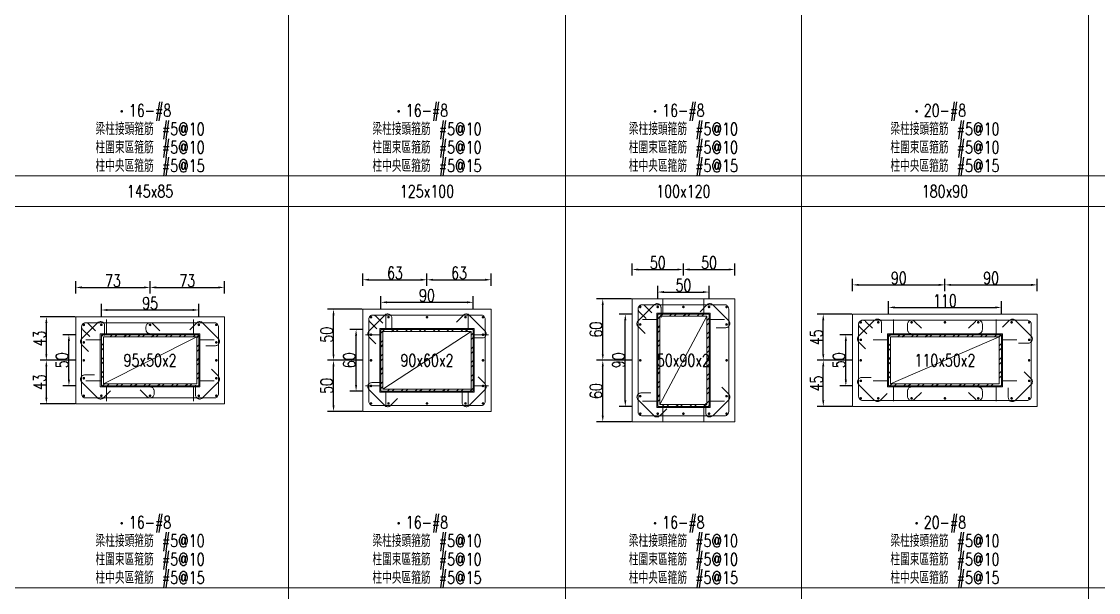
# Model space of a CAD drawing. Header units: millimetres. Extents: x 0 to 3905, y 0 to 8880.
# Drawn here: x 920 to 1970, y 4447 to 5005 of the extents above; entities that cross this region are included whole.
import ezdxf
from ezdxf.enums import TextEntityAlignment as Align

# ---------------------------------------------------------------- set-up
doc = ezdxf.new("R2010")
doc.units = ezdxf.units.MM
doc.layers.get('DEFPOINTS').update_dxf_attribs({"color": 3})
for name, color, linetype in [('Hatch線', 6, 'Continuous'), ('主筋斷面', 2, 'Continuous'), ('文字-主筋根數', 7, 'Continuous'), ('文字-剪力筋 中央區', 7, 'Continuous'), ('文字-剪力筋-BC', 7, 'Continuous'), ('文字-剪力筋-圍束區', 7, 'Continuous'), ('文字-斷面尺寸', 7, 'Continuous'), ('文字-輔助字', 7, 'Continuous'), ('柱斷面線', 4, 'Continuous'), ('標註字', 4, 'Continuous'), ('箍筋線', 1, 'Continuous'), ('網格線', 7, 'Continuous'), ('鋼柱', 11, 'Continuous')]:
    doc.layers.add(name, color=color, linetype=linetype)
doc.styles.add('note', font='txt.shx', dxfattribs={"width": 0.75, "height": 12})
doc.styles.add('txt', font='txt.shx', dxfattribs={"height": 0.2, "bigfont": 'chineset.shx'})
doc.dimstyles.new('RCAD_DIM', dxfattribs={"dimtxt": 12, "dimasz": 6, "dimexe": 6, "dimexo": 0.625, "dimtad": 1, "dimdec": 0, "dimdsep": 46, "dimtxsty": 'note', "dimcen": 2.5, "dimclrd": 256, "dimclre": 256, "dimclrt": 256, "dimadec": 0, "dimazin": 0, "dimtfac": 1, "dimtmove": 0, "dimatfit": 3, "dimfxl": 0, "dimtolj": 1, "dimarcsym": 0})

# ---------------------------------------------------------------- blocks, each defined once
blk = doc.blocks.new('*D612')
at = {"layer": 'DEFPOINTS', "color": 0}
for p in [(997.5, 4716.5), (1092.5, 4723.125), (1092.5, 4716.5)]:
    blk.add_point(p, dxfattribs=at)
at = {"layer": '標註字', "lineweight": -2}
for p, q in [((997.5, 4717.125), (997.5, 4729.125)), ((1092.5, 4717.125), (1092.5, 4729.125)), ((1003.5, 4723.125), (1086.5, 4723.125))]:
    blk.add_line(p, q, dxfattribs=at)
at = {"layer": '標註字'}
for points in [[(1003.5, 4724.125), (1003.5, 4722.125), (997.5, 4723.125)], [(1086.5, 4722.125), (1086.5, 4724.125), (1092.5, 4723.125)]]:
    blk.add_solid(points, dxfattribs=at)
at = {"layer": '標註字', "insert": (1045, 4729.75), "char_height": 12, "attachment_point": 5, "style": 'note'}
blk.add_mtext('\\A1;95', dxfattribs=at)
blk = doc.blocks.new('*D613')
at = {"layer": 'DEFPOINTS', "color": 0}
for p in [(965.875, 4699), (972.5, 4699), (972.5, 4649)]:
    blk.add_point(p, dxfattribs=at)
at = {"layer": '標註字', "lineweight": -2}
for p, q in [((971.875, 4699), (959.875, 4699)), ((965.875, 4655), (965.875, 4693)), ((971.875, 4649), (959.875, 4649))]:
    blk.add_line(p, q, dxfattribs=at)
at = {"layer": '標註字'}
for points in [[(966.875, 4693), (964.875, 4693), (965.875, 4699)], [(964.875, 4655), (966.875, 4655), (965.875, 4649)]]:
    blk.add_solid(points, dxfattribs=at)
at = {"layer": '標註字', "insert": (959.25, 4674), "char_height": 12, "attachment_point": 5, "rotation": 90, "style": 'note'}
blk.add_mtext('\\A1;50', dxfattribs=at)
blk = doc.blocks.new('*D614')
at = {"layer": 'DEFPOINTS', "color": 0}
for p in [(972.5, 4738.5), (1045, 4745.125), (1045, 4738.5)]:
    blk.add_point(p, dxfattribs=at)
at = {"layer": '標註字', "lineweight": -2}
for p, q in [((972.5, 4739.125), (972.5, 4751.125)), ((1045, 4739.125), (1045, 4751.125)), ((978.5, 4745.125), (1039, 4745.125))]:
    blk.add_line(p, q, dxfattribs=at)
at = {"layer": '標註字'}
for points in [[(978.5, 4746.125), (978.5, 4744.125), (972.5, 4745.125)], [(1039, 4744.125), (1039, 4746.125), (1045, 4745.125)]]:
    blk.add_solid(points, dxfattribs=at)
at = {"layer": '標註字', "insert": (1008.75, 4751.75), "char_height": 12, "attachment_point": 5, "style": 'note'}
blk.add_mtext('\\A1;73', dxfattribs=at)
blk = doc.blocks.new('*D615')
at = {"layer": 'DEFPOINTS', "color": 0}
for p in [(1045, 4738.5), (1117.5, 4745.125), (1117.5, 4738.5)]:
    blk.add_point(p, dxfattribs=at)
at = {"layer": '標註字', "lineweight": -2}
for p, q in [((1045, 4739.125), (1045, 4751.125)), ((1117.5, 4739.125), (1117.5, 4751.125)), ((1051, 4745.125), (1111.5, 4745.125))]:
    blk.add_line(p, q, dxfattribs=at)
at = {"layer": '標註字'}
for points in [[(1051, 4746.125), (1051, 4744.125), (1045, 4745.125)], [(1111.5, 4744.125), (1111.5, 4746.125), (1117.5, 4745.125)]]:
    blk.add_solid(points, dxfattribs=at)
at = {"layer": '標註字', "insert": (1081.25, 4751.75), "char_height": 12, "attachment_point": 5, "style": 'note'}
blk.add_mtext('\\A1;73', dxfattribs=at)
blk = doc.blocks.new('*D616')
at = {"layer": 'DEFPOINTS', "color": 0}
for p in [(943.875, 4674), (972.5, 4674), (972.5, 4631.5)]:
    blk.add_point(p, dxfattribs=at)
at = {"layer": '標註字', "lineweight": -2}
for p, q in [((971.875, 4674), (937.875, 4674)), ((943.875, 4637.5), (943.875, 4668)), ((971.875, 4631.5), (937.875, 4631.5))]:
    blk.add_line(p, q, dxfattribs=at)
at = {"layer": '標註字'}
for points in [[(944.875, 4668), (942.875, 4668), (943.875, 4674)], [(942.875, 4637.5), (944.875, 4637.5), (943.875, 4631.5)]]:
    blk.add_solid(points, dxfattribs=at)
at = {"layer": '標註字', "insert": (937.25, 4652.75), "char_height": 12, "attachment_point": 5, "rotation": 90, "style": 'note'}
blk.add_mtext('\\A1;43', dxfattribs=at)
blk = doc.blocks.new('*D617')
at = {"layer": 'DEFPOINTS', "color": 0}
for p in [(943.875, 4716.5), (972.5, 4716.5), (972.5, 4674)]:
    blk.add_point(p, dxfattribs=at)
at = {"layer": '標註字', "lineweight": -2}
for p, q in [((971.875, 4716.5), (937.875, 4716.5)), ((943.875, 4680), (943.875, 4710.5)), ((971.875, 4674), (937.875, 4674))]:
    blk.add_line(p, q, dxfattribs=at)
at = {"layer": '標註字'}
for points in [[(944.875, 4710.5), (942.875, 4710.5), (943.875, 4716.5)], [(942.875, 4680), (944.875, 4680), (943.875, 4674)]]:
    blk.add_solid(points, dxfattribs=at)
at = {"layer": '標註字', "insert": (937.25, 4695.25), "char_height": 12, "attachment_point": 5, "rotation": 90, "style": 'note'}
blk.add_mtext('\\A1;43', dxfattribs=at)
blk = doc.blocks.new('Circle_Filled')
at = {"const_width": 0.5}
blk.add_lwpolyline([(-0.25, 0, 1), (0.25, 0, 1)], format="xyb", close=True, dxfattribs=at)
blk = doc.blocks.new('*D744')
at = {"layer": 'DEFPOINTS', "color": 0}
for p in [(1360, 4730.625), (1270, 4724), (1360, 4724)]:
    blk.add_point(p, dxfattribs=at)
at = {"layer": '標註字', "lineweight": -2}
for p, q in [((1270, 4724.625), (1270, 4736.625)), ((1360, 4724.625), (1360, 4736.625)), ((1276, 4730.625), (1354, 4730.625))]:
    blk.add_line(p, q, dxfattribs=at)
at = {"layer": '標註字'}
for points in [[(1276, 4731.625), (1276, 4729.625), (1270, 4730.625)], [(1354, 4729.625), (1354, 4731.625), (1360, 4730.625)]]:
    blk.add_solid(points, dxfattribs=at)
at = {"layer": '標註字', "insert": (1315, 4737.25), "char_height": 12, "attachment_point": 5, "style": 'note'}
blk.add_mtext('\\A1;90', dxfattribs=at)
blk = doc.blocks.new('*D745')
at = {"layer": 'DEFPOINTS', "color": 0}
for p in [(1245.875, 4704), (1252.5, 4704), (1252.5, 4644)]:
    blk.add_point(p, dxfattribs=at)
at = {"layer": '標註字', "lineweight": -2}
for p, q in [((1251.875, 4704), (1239.875, 4704)), ((1245.875, 4650), (1245.875, 4698)), ((1251.875, 4644), (1239.875, 4644))]:
    blk.add_line(p, q, dxfattribs=at)
at = {"layer": '標註字'}
for points in [[(1246.875, 4698), (1244.875, 4698), (1245.875, 4704)], [(1244.875, 4650), (1246.875, 4650), (1245.875, 4644)]]:
    blk.add_solid(points, dxfattribs=at)
at = {"layer": '標註字', "insert": (1239.25, 4674), "char_height": 12, "attachment_point": 5, "rotation": 90, "style": 'note'}
blk.add_mtext('\\A1;60', dxfattribs=at)
blk = doc.blocks.new('*D746')
at = {"layer": 'DEFPOINTS', "color": 0}
for p in [(1252.5, 4746), (1315, 4752.625), (1315, 4746)]:
    blk.add_point(p, dxfattribs=at)
at = {"layer": '標註字', "lineweight": -2}
for p, q in [((1252.5, 4746.625), (1252.5, 4758.625)), ((1315, 4746.625), (1315, 4758.625)), ((1258.5, 4752.625), (1309, 4752.625))]:
    blk.add_line(p, q, dxfattribs=at)
at = {"layer": '標註字'}
for points in [[(1258.5, 4753.625), (1258.5, 4751.625), (1252.5, 4752.625)], [(1309, 4751.625), (1309, 4753.625), (1315, 4752.625)]]:
    blk.add_solid(points, dxfattribs=at)
at = {"layer": '標註字', "insert": (1283.75, 4759.25), "char_height": 12, "attachment_point": 5, "style": 'note'}
blk.add_mtext('\\A1;63', dxfattribs=at)
blk = doc.blocks.new('*D747')
at = {"layer": 'DEFPOINTS', "color": 0}
for p in [(1315, 4746), (1377.5, 4752.625), (1377.5, 4746)]:
    blk.add_point(p, dxfattribs=at)
at = {"layer": '標註字', "lineweight": -2}
for p, q in [((1315, 4746.625), (1315, 4758.625)), ((1377.5, 4746.625), (1377.5, 4758.625)), ((1321, 4752.625), (1371.5, 4752.625))]:
    blk.add_line(p, q, dxfattribs=at)
at = {"layer": '標註字'}
for points in [[(1321, 4753.625), (1321, 4751.625), (1315, 4752.625)], [(1371.5, 4751.625), (1371.5, 4753.625), (1377.5, 4752.625)]]:
    blk.add_solid(points, dxfattribs=at)
at = {"layer": '標註字', "insert": (1346.25, 4759.25), "char_height": 12, "attachment_point": 5, "style": 'note'}
blk.add_mtext('\\A1;63', dxfattribs=at)
blk = doc.blocks.new('*D748')
at = {"layer": 'DEFPOINTS', "color": 0}
for p in [(1223.875, 4674), (1252.5, 4674), (1252.5, 4624)]:
    blk.add_point(p, dxfattribs=at)
at = {"layer": '標註字', "lineweight": -2}
for p, q in [((1251.875, 4674), (1217.875, 4674)), ((1223.875, 4630), (1223.875, 4668)), ((1251.875, 4624), (1217.875, 4624))]:
    blk.add_line(p, q, dxfattribs=at)
at = {"layer": '標註字'}
for points in [[(1224.875, 4668), (1222.875, 4668), (1223.875, 4674)], [(1222.875, 4630), (1224.875, 4630), (1223.875, 4624)]]:
    blk.add_solid(points, dxfattribs=at)
at = {"layer": '標註字', "insert": (1217.25, 4649), "char_height": 12, "attachment_point": 5, "rotation": 90, "style": 'note'}
blk.add_mtext('\\A1;50', dxfattribs=at)
blk = doc.blocks.new('*D749')
at = {"layer": 'DEFPOINTS', "color": 0}
for p in [(1223.875, 4724), (1252.5, 4724), (1252.5, 4674)]:
    blk.add_point(p, dxfattribs=at)
at = {"layer": '標註字', "lineweight": -2}
for p, q in [((1251.875, 4724), (1217.875, 4724)), ((1223.875, 4680), (1223.875, 4718)), ((1251.875, 4674), (1217.875, 4674))]:
    blk.add_line(p, q, dxfattribs=at)
at = {"layer": '標註字'}
for points in [[(1224.875, 4718), (1222.875, 4718), (1223.875, 4724)], [(1222.875, 4680), (1224.875, 4680), (1223.875, 4674)]]:
    blk.add_solid(points, dxfattribs=at)
at = {"layer": '標註字', "insert": (1217.25, 4699), "char_height": 12, "attachment_point": 5, "rotation": 90, "style": 'note'}
blk.add_mtext('\\A1;50', dxfattribs=at)
blk = doc.blocks.new('*D876')
at = {"layer": 'DEFPOINTS', "color": 0}
for p in [(1590, 4740.625), (1540, 4734), (1590, 4734)]:
    blk.add_point(p, dxfattribs=at)
at = {"layer": '標註字', "lineweight": -2}
for p, q in [((1540, 4734.625), (1540, 4746.625)), ((1590, 4734.625), (1590, 4746.625)), ((1546, 4740.625), (1584, 4740.625))]:
    blk.add_line(p, q, dxfattribs=at)
at = {"layer": '標註字'}
for points in [[(1546, 4741.625), (1546, 4739.625), (1540, 4740.625)], [(1584, 4739.625), (1584, 4741.625), (1590, 4740.625)]]:
    blk.add_solid(points, dxfattribs=at)
at = {"layer": '標註字', "insert": (1565, 4747.25), "char_height": 12, "attachment_point": 5, "style": 'note'}
blk.add_mtext('\\A1;50', dxfattribs=at)
blk = doc.blocks.new('*D877')
at = {"layer": 'DEFPOINTS', "color": 0}
for p in [(1508.375, 4719), (1515, 4719), (1515, 4629)]:
    blk.add_point(p, dxfattribs=at)
at = {"layer": '標註字', "lineweight": -2}
for p, q in [((1514.375, 4719), (1502.375, 4719)), ((1508.375, 4635), (1508.375, 4713)), ((1514.375, 4629), (1502.375, 4629))]:
    blk.add_line(p, q, dxfattribs=at)
at = {"layer": '標註字'}
for points in [[(1509.375, 4713), (1507.375, 4713), (1508.375, 4719)], [(1507.375, 4635), (1509.375, 4635), (1508.375, 4629)]]:
    blk.add_solid(points, dxfattribs=at)
at = {"layer": '標註字', "insert": (1501.75, 4674), "char_height": 12, "attachment_point": 5, "rotation": 90, "style": 'note'}
blk.add_mtext('\\A1;90', dxfattribs=at)
blk = doc.blocks.new('*D878')
at = {"layer": 'DEFPOINTS', "color": 0}
for p in [(1565, 4762.625), (1515, 4756), (1565, 4756)]:
    blk.add_point(p, dxfattribs=at)
at = {"layer": '標註字', "lineweight": -2}
for p, q in [((1515, 4756.625), (1515, 4768.625)), ((1565, 4756.625), (1565, 4768.625)), ((1521, 4762.625), (1559, 4762.625))]:
    blk.add_line(p, q, dxfattribs=at)
at = {"layer": '標註字'}
for points in [[(1521, 4763.625), (1521, 4761.625), (1515, 4762.625)], [(1559, 4761.625), (1559, 4763.625), (1565, 4762.625)]]:
    blk.add_solid(points, dxfattribs=at)
at = {"layer": '標註字', "insert": (1540, 4769.25), "char_height": 12, "attachment_point": 5, "style": 'note'}
blk.add_mtext('\\A1;50', dxfattribs=at)
blk = doc.blocks.new('*D879')
at = {"layer": 'DEFPOINTS', "color": 0}
for p in [(1615, 4762.625), (1565, 4756), (1615, 4756)]:
    blk.add_point(p, dxfattribs=at)
at = {"layer": '標註字', "lineweight": -2}
for p, q in [((1565, 4756.625), (1565, 4768.625)), ((1615, 4756.625), (1615, 4768.625)), ((1571, 4762.625), (1609, 4762.625))]:
    blk.add_line(p, q, dxfattribs=at)
at = {"layer": '標註字'}
for points in [[(1571, 4763.625), (1571, 4761.625), (1565, 4762.625)], [(1609, 4761.625), (1609, 4763.625), (1615, 4762.625)]]:
    blk.add_solid(points, dxfattribs=at)
at = {"layer": '標註字', "insert": (1590, 4769.25), "char_height": 12, "attachment_point": 5, "style": 'note'}
blk.add_mtext('\\A1;50', dxfattribs=at)
blk = doc.blocks.new('*D880')
at = {"layer": 'DEFPOINTS', "color": 0}
for p in [(1486.375, 4674), (1515, 4674), (1515, 4614)]:
    blk.add_point(p, dxfattribs=at)
at = {"layer": '標註字', "lineweight": -2}
for p, q in [((1514.375, 4674), (1480.375, 4674)), ((1486.375, 4620), (1486.375, 4668)), ((1514.375, 4614), (1480.375, 4614))]:
    blk.add_line(p, q, dxfattribs=at)
at = {"layer": '標註字'}
for points in [[(1487.375, 4668), (1485.375, 4668), (1486.375, 4674)], [(1485.375, 4620), (1487.375, 4620), (1486.375, 4614)]]:
    blk.add_solid(points, dxfattribs=at)
at = {"layer": '標註字', "insert": (1479.75, 4644), "char_height": 12, "attachment_point": 5, "rotation": 90, "style": 'note'}
blk.add_mtext('\\A1;60', dxfattribs=at)
blk = doc.blocks.new('*D881')
at = {"layer": 'DEFPOINTS', "color": 0}
for p in [(1486.375, 4734), (1515, 4734), (1515, 4674)]:
    blk.add_point(p, dxfattribs=at)
at = {"layer": '標註字', "lineweight": -2}
for p, q in [((1514.375, 4734), (1480.375, 4734)), ((1486.375, 4680), (1486.375, 4728)), ((1514.375, 4674), (1480.375, 4674))]:
    blk.add_line(p, q, dxfattribs=at)
at = {"layer": '標註字'}
for points in [[(1487.375, 4728), (1485.375, 4728), (1486.375, 4734)], [(1485.375, 4680), (1487.375, 4680), (1486.375, 4674)]]:
    blk.add_solid(points, dxfattribs=at)
at = {"layer": '標註字', "insert": (1479.75, 4704), "char_height": 12, "attachment_point": 5, "rotation": 90, "style": 'note'}
blk.add_mtext('\\A1;60', dxfattribs=at)
blk = doc.blocks.new('*D1008')
at = {"layer": 'DEFPOINTS', "color": 0}
for p in [(1875, 4725.625), (1765, 4719), (1875, 4719)]:
    blk.add_point(p, dxfattribs=at)
at = {"layer": '標註字', "lineweight": -2}
for p, q in [((1765, 4719.625), (1765, 4731.625)), ((1771, 4725.625), (1869, 4725.625)), ((1875, 4719.625), (1875, 4731.625))]:
    blk.add_line(p, q, dxfattribs=at)
at = {"layer": '標註字'}
for points in [[(1771, 4726.625), (1771, 4724.625), (1765, 4725.625)], [(1869, 4724.625), (1869, 4726.625), (1875, 4725.625)]]:
    blk.add_solid(points, dxfattribs=at)
at = {"layer": '標註字', "insert": (1820, 4732.25), "char_height": 12, "attachment_point": 5, "style": 'note'}
blk.add_mtext('\\A1;110', dxfattribs=at)
blk = doc.blocks.new('*D1009')
at = {"layer": 'DEFPOINTS', "color": 0}
for p in [(1723.375, 4699), (1730, 4699), (1730, 4649)]:
    blk.add_point(p, dxfattribs=at)
at = {"layer": '標註字', "lineweight": -2}
for p, q in [((1729.375, 4699), (1717.375, 4699)), ((1723.375, 4655), (1723.375, 4693)), ((1729.375, 4649), (1717.375, 4649))]:
    blk.add_line(p, q, dxfattribs=at)
at = {"layer": '標註字'}
for points in [[(1724.375, 4693), (1722.375, 4693), (1723.375, 4699)], [(1722.375, 4655), (1724.375, 4655), (1723.375, 4649)]]:
    blk.add_solid(points, dxfattribs=at)
at = {"layer": '標註字', "insert": (1716.75, 4674), "char_height": 12, "attachment_point": 5, "rotation": 90, "style": 'note'}
blk.add_mtext('\\A1;50', dxfattribs=at)
blk = doc.blocks.new('*D1010')
at = {"layer": 'DEFPOINTS', "color": 0}
for p in [(1820, 4747.625), (1730, 4741), (1820, 4741)]:
    blk.add_point(p, dxfattribs=at)
at = {"layer": '標註字', "lineweight": -2}
for p, q in [((1730, 4741.625), (1730, 4753.625)), ((1736, 4747.625), (1814, 4747.625)), ((1820, 4741.625), (1820, 4753.625))]:
    blk.add_line(p, q, dxfattribs=at)
at = {"layer": '標註字'}
for points in [[(1736, 4748.625), (1736, 4746.625), (1730, 4747.625)], [(1814, 4746.625), (1814, 4748.625), (1820, 4747.625)]]:
    blk.add_solid(points, dxfattribs=at)
at = {"layer": '標註字', "insert": (1775, 4754.25), "char_height": 12, "attachment_point": 5, "style": 'note'}
blk.add_mtext('\\A1;90', dxfattribs=at)
blk = doc.blocks.new('*D1011')
at = {"layer": 'DEFPOINTS', "color": 0}
for p in [(1910, 4747.625), (1820, 4741), (1910, 4741)]:
    blk.add_point(p, dxfattribs=at)
at = {"layer": '標註字', "lineweight": -2}
for p, q in [((1820, 4741.625), (1820, 4753.625)), ((1826, 4747.625), (1904, 4747.625)), ((1910, 4741.625), (1910, 4753.625))]:
    blk.add_line(p, q, dxfattribs=at)
at = {"layer": '標註字'}
for points in [[(1826, 4748.625), (1826, 4746.625), (1820, 4747.625)], [(1904, 4746.625), (1904, 4748.625), (1910, 4747.625)]]:
    blk.add_solid(points, dxfattribs=at)
at = {"layer": '標註字', "insert": (1865, 4754.25), "char_height": 12, "attachment_point": 5, "style": 'note'}
blk.add_mtext('\\A1;90', dxfattribs=at)
blk = doc.blocks.new('*D1012')
at = {"layer": 'DEFPOINTS', "color": 0}
for p in [(1701.375, 4674), (1730, 4674), (1730, 4629)]:
    blk.add_point(p, dxfattribs=at)
at = {"layer": '標註字', "lineweight": -2}
for p, q in [((1729.375, 4674), (1695.375, 4674)), ((1701.375, 4635), (1701.375, 4668)), ((1729.375, 4629), (1695.375, 4629))]:
    blk.add_line(p, q, dxfattribs=at)
at = {"layer": '標註字'}
for points in [[(1702.375, 4668), (1700.375, 4668), (1701.375, 4674)], [(1700.375, 4635), (1702.375, 4635), (1701.375, 4629)]]:
    blk.add_solid(points, dxfattribs=at)
at = {"layer": '標註字', "insert": (1694.75, 4651.5), "char_height": 12, "attachment_point": 5, "rotation": 90, "style": 'note'}
blk.add_mtext('\\A1;45', dxfattribs=at)
blk = doc.blocks.new('*D1013')
at = {"layer": 'DEFPOINTS', "color": 0}
for p in [(1701.375, 4719), (1730, 4719), (1730, 4674)]:
    blk.add_point(p, dxfattribs=at)
at = {"layer": '標註字', "lineweight": -2}
for p, q in [((1729.375, 4719), (1695.375, 4719)), ((1701.375, 4680), (1701.375, 4713)), ((1729.375, 4674), (1695.375, 4674))]:
    blk.add_line(p, q, dxfattribs=at)
at = {"layer": '標註字'}
for points in [[(1702.375, 4713), (1700.375, 4713), (1701.375, 4719)], [(1700.375, 4680), (1702.375, 4680), (1701.375, 4674)]]:
    blk.add_solid(points, dxfattribs=at)
at = {"layer": '標註字', "insert": (1694.75, 4696.5), "char_height": 12, "attachment_point": 5, "rotation": 90, "style": 'note'}
blk.add_mtext('\\A1;45', dxfattribs=at)

msp = doc.modelspace()

# ---------------------------------------------------------------- hatches: boundary and pattern name
at = {"layer": 'Hatch線'}
h = msp.add_hatch(dxfattribs=at)
h.set_pattern_fill('ANSI32', color=256, style=0)
h.paths.add_polyline_path([(1540, 4629), (1590, 4629), (1590, 4719), (1540, 4719)], flags=17)
h.paths.add_polyline_path([(1542, 4631), (1542, 4717), (1588, 4717), (1588, 4631)])
h = msp.add_hatch(dxfattribs=at)
h.set_pattern_fill('ANSI32', color=256, style=0)
h.paths.add_polyline_path([(1270, 4644), (1360, 4644), (1360, 4704), (1270, 4704)], flags=17)
h.paths.add_polyline_path([(1272, 4646), (1272, 4702), (1358, 4702), (1358, 4646)])
h = msp.add_hatch(dxfattribs=at)
h.set_pattern_fill('ANSI32', color=256, style=0)
h.paths.add_polyline_path([(997.5, 4649), (1092.5, 4649), (1092.5, 4699), (997.5, 4699)], flags=17)
h.paths.add_polyline_path([(999.5, 4651), (999.5, 4697), (1090.5, 4697), (1090.5, 4651)])
h = msp.add_hatch(dxfattribs=at)
h.set_pattern_fill('ANSI32', color=256, style=0)
h.paths.add_polyline_path([(1765, 4649), (1875, 4649), (1875, 4699), (1765, 4699)], flags=17)
h.paths.add_polyline_path([(1767, 4651), (1767, 4697), (1873, 4697), (1873, 4651)])

# ---------------------------------------------------------------- linework, layer by layer
at = {"layer": 'DEFPOINTS', "lineweight": 5}
for points in [[(1545, 4719), (1545, 4734)], [(1585, 4719), (1585, 4734)], [(1275, 4704), (1275, 4719)], [(1355, 4704), (1355, 4719)], [(1540, 4628), (1591, 4628), (1591, 4720), (1539, 4720), (1539, 4628), (1540, 4628)], [(1542, 4631), (1588, 4717)], [(1002.5, 4699), (1002.5, 4714)], [(1087.5, 4699), (1087.5, 4714)], [(1270, 4643), (1361, 4643), (1361, 4705), (1269, 4705), (1269, 4643), (1270, 4643)], [(1540, 4714), (1525, 4714)], [(1590, 4714), (1605, 4714)], [(1770, 4699), (1770, 4714)], [(1870, 4699), (1870, 4714)], [(997.5, 4694), (982.5, 4694)], [(997.5, 4648), (1093.5, 4648), (1093.5, 4700), (996.5, 4700), (996.5, 4648), (997.5, 4648)], [(999.5, 4651), (1090.5, 4697)], [(1092.5, 4694), (1107.5, 4694)], [(1270, 4699), (1255, 4699)], [(1272, 4646), (1358, 4702)], [(1360, 4699), (1375, 4699)], [(1765, 4694), (1750, 4694)], [(1765, 4648), (1876, 4648), (1876, 4700), (1764, 4700), (1764, 4648), (1765, 4648)], [(1767, 4651), (1873, 4697)], [(1875, 4694), (1890, 4694)], [(997.5, 4654), (982.5, 4654)], [(1092.5, 4654), (1107.5, 4654)], [(1765, 4654), (1750, 4654)], [(1875, 4654), (1890, 4654)], [(1002.5, 4649), (1002.5, 4634)], [(1087.5, 4649), (1087.5, 4634)], [(1270, 4649), (1255, 4649)], [(1275, 4644), (1275, 4629)], [(1355, 4644), (1355, 4629)], [(1360, 4649), (1375, 4649)], [(1770, 4649), (1770, 4634)], [(1870, 4649), (1870, 4634)], [(1540, 4634), (1525, 4634)], [(1590, 4634), (1605, 4634)], [(1545, 4629), (1545, 4614)], [(1585, 4629), (1585, 4614)]]:
    msp.add_lwpolyline(points, dxfattribs=at)
at = {"layer": '柱斷面線', "lineweight": 5}
for points in [[(1515, 4614), (1615, 4614), (1615, 4734), (1515, 4734), (1515, 4614)], [(972.5, 4631.5), (1117.5, 4631.5), (1117.5, 4716.5), (972.5, 4716.5), (972.5, 4631.5)], [(1252.5, 4624), (1377.5, 4624), (1377.5, 4724), (1252.5, 4724), (1252.5, 4624)], [(1730, 4629), (1910, 4629), (1910, 4719), (1730, 4719), (1730, 4629)]]:
    msp.add_lwpolyline(points, dxfattribs=at)
at = {"layer": '箍筋線', "lineweight": 5}
for points in [[(1543.2, 4715.8), (1543.2, 4725.4), (1543.1, 4726), (1543, 4726.7), (1542.7, 4727.3), (1542.3, 4727.8), (1541.9, 4728.3), (1541.3, 4728.7), (1540.7, 4729), (1540.1, 4729.2), (1539.4, 4729.3), (1538.8, 4729.3), (1538.1, 4729.2), (1537.5, 4728.9), (1536.9, 4728.6), (1536.4, 4728.2), (1520.8, 4712.6), (1520.4, 4712.1), (1520, 4711.5), (1519.8, 4710.8), (1519.7, 4710.1), (1519.7, 4709.4), (1519.8, 4708.8), (1520, 4708.1), (1520.4, 4707.5), (1520.8, 4707), (1527.6, 4700.2)], [(1534.3, 4720.3), (1527.6, 4727), (1527.1, 4727.5), (1526.5, 4727.8), (1525.9, 4728), (1525.2, 4728.2), (1524.5, 4728.2), (1523.9, 4728.1), (1523.2, 4727.9), (1522.7, 4727.6), (1522.1, 4727.2), (1521.7, 4726.7), (1521.3, 4726.2), (1521, 4725.5), (1520.9, 4724.9), (1520.8, 4724.2), (1520.8, 4623.8), (1520.9, 4623.1), (1521, 4622.4), (1521.3, 4621.8), (1521.7, 4621.2), (1522.2, 4620.7), (1522.8, 4620.3), (1523.4, 4620), (1524.1, 4619.9), (1524.8, 4619.8), (1605.2, 4619.8), (1605.9, 4619.9), (1606.6, 4620), (1607.2, 4620.3), (1607.8, 4620.7), (1608.3, 4621.2), (1608.7, 4621.8), (1609, 4622.4), (1609.1, 4623.1), (1609.2, 4623.8), (1609.2, 4724.2), (1609.1, 4724.9), (1609, 4725.6), (1608.7, 4726.2), (1608.3, 4726.8), (1607.8, 4727.3), (1607.2, 4727.7), (1606.6, 4728), (1605.9, 4728.1), (1605.2, 4728.2), (1524.8, 4728.2), (1524.1, 4728.1), (1523.5, 4728), (1522.8, 4727.7), (1522.3, 4727.3), (1521.8, 4726.9), (1521.4, 4726.3), (1521.1, 4725.8), (1520.9, 4725.1), (1520.8, 4724.5), (1520.8, 4723.8), (1521, 4723.1), (1521.2, 4722.5), (1521.5, 4721.9), (1522, 4721.4), (1528.7, 4714.7)], [(1596.8, 4705.8), (1606.4, 4705.8), (1607, 4705.9), (1607.7, 4706), (1608.3, 4706.3), (1608.8, 4706.7), (1609.3, 4707.1), (1609.7, 4707.7), (1610, 4708.3), (1610.2, 4708.9), (1610.3, 4709.6), (1610.3, 4710.2), (1610.2, 4710.9), (1609.9, 4711.5), (1609.6, 4712.1), (1609.2, 4712.6), (1593.6, 4728.2), (1593.1, 4728.6), (1592.5, 4729), (1591.8, 4729.2), (1591.1, 4729.3), (1590.4, 4729.3), (1589.8, 4729.2), (1589.1, 4729), (1588.5, 4728.6), (1588, 4728.2), (1581.2, 4721.4)], [(1280.7, 4705.8), (1280.7, 4715.4), (1280.6, 4716), (1280.5, 4716.7), (1280.2, 4717.3), (1279.8, 4717.8), (1279.4, 4718.3), (1278.8, 4718.7), (1278.2, 4719), (1277.6, 4719.2), (1276.9, 4719.3), (1276.3, 4719.3), (1275.6, 4719.2), (1275, 4718.9), (1274.4, 4718.6), (1273.9, 4718.2), (1258.3, 4702.6), (1257.9, 4702.1), (1257.5, 4701.5), (1257.3, 4700.8), (1257.2, 4700.1), (1257.2, 4699.4), (1257.3, 4698.8), (1257.5, 4698.1), (1257.9, 4697.5), (1258.3, 4697), (1265.1, 4690.2)], [(1271.8, 4710.3), (1265.1, 4717), (1264.6, 4717.5), (1264, 4717.8), (1263.4, 4718), (1262.7, 4718.2), (1262, 4718.2), (1261.4, 4718.1), (1260.7, 4717.9), (1260.2, 4717.6), (1259.6, 4717.2), (1259.2, 4716.7), (1258.8, 4716.2), (1258.5, 4715.5), (1258.4, 4714.9), (1258.3, 4714.2), (1258.3, 4633.8), (1258.4, 4633.1), (1258.5, 4632.4), (1258.8, 4631.8), (1259.2, 4631.2), (1259.7, 4630.7), (1260.3, 4630.3), (1260.9, 4630), (1261.6, 4629.9), (1262.3, 4629.8), (1367.7, 4629.8), (1368.4, 4629.9), (1369.1, 4630), (1369.7, 4630.3), (1370.3, 4630.7), (1370.8, 4631.2), (1371.2, 4631.8), (1371.5, 4632.4), (1371.6, 4633.1), (1371.7, 4633.8), (1371.7, 4714.2), (1371.6, 4714.9), (1371.5, 4715.6), (1371.2, 4716.2), (1370.8, 4716.8), (1370.3, 4717.3), (1369.7, 4717.7), (1369.1, 4718), (1368.4, 4718.1), (1367.7, 4718.2), (1262.3, 4718.2), (1261.6, 4718.1), (1261, 4718), (1260.3, 4717.7), (1259.8, 4717.3), (1259.3, 4716.9), (1258.9, 4716.3), (1258.6, 4715.8), (1258.4, 4715.1), (1258.3, 4714.5), (1258.3, 4713.8), (1258.5, 4713.1), (1258.7, 4712.5), (1259, 4711.9), (1259.5, 4711.4), (1266.2, 4704.7)], [(1359.3, 4695.8), (1368.9, 4695.8), (1369.5, 4695.9), (1370.2, 4696), (1370.8, 4696.3), (1371.3, 4696.7), (1371.8, 4697.1), (1372.2, 4697.7), (1372.5, 4698.3), (1372.7, 4698.9), (1372.8, 4699.6), (1372.8, 4700.2), (1372.7, 4700.9), (1372.4, 4701.5), (1372.1, 4702.1), (1371.7, 4702.6), (1356.1, 4718.2), (1355.6, 4718.6), (1355, 4719), (1354.3, 4719.2), (1353.6, 4719.3), (1352.9, 4719.3), (1352.3, 4719.2), (1351.6, 4719), (1351, 4718.6), (1350.5, 4718.2), (1343.7, 4711.4)], [(1000.7, 4698.3), (1000.7, 4707.9), (1000.6, 4708.5), (1000.5, 4709.2), (1000.2, 4709.8), (999.8, 4710.3), (999.4, 4710.8), (998.8, 4711.2), (998.2, 4711.5), (997.6, 4711.7), (996.9, 4711.8), (996.3, 4711.8), (995.6, 4711.7), (995, 4711.4), (994.4, 4711.1), (993.9, 4710.7), (978.3, 4695.1), (977.9, 4694.6), (977.5, 4694), (977.3, 4693.3), (977.2, 4692.6), (977.2, 4691.9), (977.3, 4691.3), (977.5, 4690.6), (977.9, 4690), (978.3, 4689.5), (985.1, 4682.7)], [(991.8, 4702.8), (985.1, 4709.5), (984.6, 4710), (984, 4710.3), (983.4, 4710.5), (982.7, 4710.7), (982, 4710.7), (981.4, 4710.6), (980.7, 4710.4), (980.2, 4710.1), (979.6, 4709.7), (979.2, 4709.2), (978.8, 4708.7), (978.5, 4708), (978.4, 4707.4), (978.3, 4706.7), (978.3, 4641.3), (978.4, 4640.6), (978.5, 4639.9), (978.8, 4639.3), (979.2, 4638.7), (979.7, 4638.2), (980.3, 4637.8), (980.9, 4637.5), (981.6, 4637.4), (982.3, 4637.3), (1107.7, 4637.3), (1108.4, 4637.4), (1109.1, 4637.5), (1109.7, 4637.8), (1110.3, 4638.2), (1110.8, 4638.7), (1111.2, 4639.3), (1111.5, 4639.9), (1111.6, 4640.6), (1111.7, 4641.3), (1111.7, 4706.7), (1111.6, 4707.4), (1111.5, 4708.1), (1111.2, 4708.7), (1110.8, 4709.3), (1110.3, 4709.8), (1109.7, 4710.2), (1109.1, 4710.5), (1108.4, 4710.6), (1107.7, 4710.7), (982.3, 4710.7), (981.6, 4710.6), (981, 4710.5), (980.3, 4710.2), (979.8, 4709.8), (979.3, 4709.4), (978.9, 4708.8), (978.6, 4708.3), (978.4, 4707.6), (978.3, 4707), (978.3, 4706.3), (978.5, 4705.6), (978.7, 4705), (979, 4704.4), (979.5, 4703.9), (986.2, 4697.2)], [(1054.6, 4702.8), (1047.8, 4709.5), (1047.3, 4710), (1046.7, 4710.3), (1046.1, 4710.5), (1045.4, 4710.7), (1044.8, 4710.7), (1044.1, 4710.6), (1043.5, 4710.4), (1042.9, 4710.1), (1042.4, 4709.7), (1041.9, 4709.2), (1041.5, 4708.7), (1041.2, 4708), (1041.1, 4707.4), (1041, 4706.7), (1041, 4704), (1041.1, 4703.3), (1041.3, 4702.6), (1041.6, 4702), (1042, 4701.4), (1042.4, 4700.9), (1043, 4700.5), (1043.6, 4700.2), (1044.3, 4700.1), (1045, 4700), (1054.5, 4700)], [(1099.3, 4688.3), (1108.9, 4688.3), (1109.5, 4688.4), (1110.2, 4688.5), (1110.8, 4688.8), (1111.3, 4689.2), (1111.8, 4689.6), (1112.2, 4690.2), (1112.5, 4690.8), (1112.7, 4691.4), (1112.8, 4692.1), (1112.8, 4692.7), (1112.7, 4693.4), (1112.4, 4694), (1112.1, 4694.6), (1111.7, 4695.1), (1096.1, 4710.7), (1095.6, 4711.1), (1095, 4711.5), (1094.3, 4711.7), (1093.6, 4711.8), (1092.9, 4711.8), (1092.3, 4711.7), (1091.6, 4711.5), (1091, 4711.1), (1090.5, 4710.7), (1083.7, 4703.9)], [(1758.2, 4700.8), (1758.2, 4710.4), (1758.1, 4711), (1758, 4711.7), (1757.7, 4712.3), (1757.3, 4712.8), (1756.9, 4713.3), (1756.3, 4713.7), (1755.7, 4714), (1755.1, 4714.2), (1754.4, 4714.3), (1753.8, 4714.3), (1753.1, 4714.2), (1752.5, 4713.9), (1751.9, 4713.6), (1751.4, 4713.2), (1735.8, 4697.6), (1735.4, 4697.1), (1735, 4696.5), (1734.8, 4695.8), (1734.7, 4695.1), (1734.7, 4694.4), (1734.8, 4693.8), (1735, 4693.1), (1735.4, 4692.5), (1735.8, 4692), (1742.6, 4685.2)], [(1749.3, 4705.3), (1742.6, 4712), (1742.1, 4712.5), (1741.5, 4712.8), (1740.9, 4713), (1740.2, 4713.2), (1739.5, 4713.2), (1738.9, 4713.1), (1738.2, 4712.9), (1737.7, 4712.6), (1737.1, 4712.2), (1736.7, 4711.7), (1736.3, 4711.2), (1736, 4710.5), (1735.9, 4709.9), (1735.8, 4709.2), (1735.8, 4638.8), (1735.9, 4638.1), (1736, 4637.4), (1736.3, 4636.8), (1736.7, 4636.2), (1737.2, 4635.7), (1737.8, 4635.3), (1738.4, 4635), (1739.1, 4634.9), (1739.8, 4634.8), (1900.2, 4634.8), (1900.9, 4634.9), (1901.6, 4635), (1902.2, 4635.3), (1902.8, 4635.7), (1903.3, 4636.2), (1903.7, 4636.8), (1904, 4637.4), (1904.1, 4638.1), (1904.2, 4638.8), (1904.2, 4709.2), (1904.1, 4709.9), (1904, 4710.6), (1903.7, 4711.2), (1903.3, 4711.8), (1902.8, 4712.3), (1902.2, 4712.7), (1901.6, 4713), (1900.9, 4713.1), (1900.2, 4713.2), (1739.8, 4713.2), (1739.1, 4713.1), (1738.5, 4713), (1737.8, 4712.7), (1737.3, 4712.3), (1736.8, 4711.9), (1736.4, 4711.3), (1736.1, 4710.8), (1735.9, 4710.1), (1735.8, 4709.5), (1735.8, 4708.8), (1736, 4708.1), (1736.2, 4707.5), (1736.5, 4706.9), (1737, 4706.4), (1743.7, 4699.7)], [(1797.1, 4705.3), (1790.3, 4712), (1789.8, 4712.5), (1789.2, 4712.8), (1788.6, 4713), (1787.9, 4713.2), (1787.3, 4713.2), (1786.6, 4713.1), (1786, 4712.9), (1785.4, 4712.6), (1784.9, 4712.2), (1784.4, 4711.7), (1784, 4711.2), (1783.7, 4710.5), (1783.6, 4709.9), (1783.5, 4709.2), (1783.5, 4704), (1783.6, 4703.3), (1783.8, 4702.6), (1784.1, 4702), (1784.5, 4701.4), (1784.9, 4700.9), (1785.5, 4700.5), (1786.1, 4700.2), (1786.8, 4700.1), (1787.5, 4700), (1797, 4700)], [(1842.9, 4705.3), (1849.7, 4712), (1850.2, 4712.5), (1850.8, 4712.8), (1851.4, 4713), (1852.1, 4713.2), (1852.7, 4713.2), (1853.4, 4713.1), (1854, 4712.9), (1854.6, 4712.6), (1855.1, 4712.2), (1855.6, 4711.7), (1856, 4711.2), (1856.3, 4710.5), (1856.4, 4709.9), (1856.5, 4709.2), (1856.5, 4704), (1856.4, 4703.3), (1856.2, 4702.6), (1855.9, 4702), (1855.5, 4701.4), (1855.1, 4700.9), (1854.5, 4700.5), (1853.9, 4700.2), (1853.2, 4700.1), (1852.5, 4700), (1843, 4700)], [(1891.8, 4690.8), (1901.4, 4690.8), (1902, 4690.9), (1902.7, 4691), (1903.3, 4691.3), (1903.8, 4691.7), (1904.3, 4692.1), (1904.7, 4692.7), (1905, 4693.3), (1905.2, 4693.9), (1905.3, 4694.6), (1905.3, 4695.2), (1905.2, 4695.9), (1904.9, 4696.5), (1904.6, 4697.1), (1904.2, 4697.6), (1888.6, 4713.2), (1888.1, 4713.6), (1887.5, 4714), (1886.8, 4714.2), (1886.1, 4714.3), (1885.4, 4714.3), (1884.8, 4714.2), (1884.1, 4714), (1883.5, 4713.6), (1883, 4713.2), (1876.2, 4706.4)], [(1089.3, 4649.7), (1089.3, 4640.1), (1089.4, 4639.5), (1089.5, 4638.8), (1089.8, 4638.2), (1090.2, 4637.7), (1090.6, 4637.2), (1091.2, 4636.8), (1091.8, 4636.5), (1092.4, 4636.3), (1093.1, 4636.2), (1093.7, 4636.2), (1094.4, 4636.3), (1095, 4636.6), (1095.6, 4636.9), (1096.1, 4637.3), (1111.7, 4652.9), (1112.1, 4653.4), (1112.5, 4654), (1112.7, 4654.7), (1112.8, 4655.4), (1112.8, 4656.1), (1112.7, 4656.7), (1112.5, 4657.4), (1112.1, 4658), (1111.7, 4658.5), (1104.9, 4665.3)], [(1881.8, 4647.2), (1881.8, 4637.6), (1881.9, 4637), (1882, 4636.3), (1882.3, 4635.7), (1882.7, 4635.2), (1883.1, 4634.7), (1883.7, 4634.3), (1884.3, 4634), (1884.9, 4633.8), (1885.6, 4633.7), (1886.2, 4633.7), (1886.9, 4633.8), (1887.5, 4634.1), (1888.1, 4634.4), (1888.6, 4634.8), (1904.2, 4650.4), (1904.6, 4650.9), (1905, 4651.5), (1905.2, 4652.2), (1905.3, 4652.9), (1905.3, 4653.6), (1905.2, 4654.2), (1905, 4654.9), (1904.6, 4655.5), (1904.2, 4656), (1897.4, 4662.8)], [(990.7, 4659.7), (981.1, 4659.7), (980.5, 4659.6), (979.8, 4659.5), (979.2, 4659.2), (978.7, 4658.8), (978.2, 4658.4), (977.8, 4657.8), (977.5, 4657.2), (977.3, 4656.6), (977.2, 4655.9), (977.2, 4655.3), (977.3, 4654.6), (977.6, 4654), (977.9, 4653.4), (978.3, 4652.9), (993.9, 4637.3), (994.4, 4636.9), (995, 4636.5), (995.7, 4636.3), (996.4, 4636.2), (997.1, 4636.2), (997.7, 4636.3), (998.4, 4636.5), (999, 4636.9), (999.5, 4637.3), (1006.3, 4644.1)], [(1270.7, 4652.2), (1261.1, 4652.2), (1260.5, 4652.1), (1259.8, 4652), (1259.2, 4651.7), (1258.7, 4651.3), (1258.2, 4650.9), (1257.8, 4650.3), (1257.5, 4649.7), (1257.3, 4649.1), (1257.2, 4648.4), (1257.2, 4647.8), (1257.3, 4647.1), (1257.6, 4646.5), (1257.9, 4645.9), (1258.3, 4645.4), (1273.9, 4629.8), (1274.4, 4629.4), (1275, 4629), (1275.7, 4628.8), (1276.4, 4628.7), (1277.1, 4628.7), (1277.7, 4628.8), (1278.4, 4629), (1279, 4629.4), (1279.5, 4629.8), (1286.3, 4636.6)], [(1349.3, 4642.2), (1349.3, 4632.6), (1349.4, 4632), (1349.5, 4631.3), (1349.8, 4630.7), (1350.2, 4630.2), (1350.6, 4629.7), (1351.2, 4629.3), (1351.8, 4629), (1352.4, 4628.8), (1353.1, 4628.7), (1353.7, 4628.7), (1354.4, 4628.8), (1355, 4629.1), (1355.6, 4629.4), (1356.1, 4629.8), (1371.7, 4645.4), (1372.1, 4645.9), (1372.5, 4646.5), (1372.7, 4647.2), (1372.8, 4647.9), (1372.8, 4648.6), (1372.7, 4649.2), (1372.5, 4649.9), (1372.1, 4650.5), (1371.7, 4651), (1364.9, 4657.8)], [(1748.2, 4657.2), (1738.6, 4657.2), (1738, 4657.1), (1737.3, 4657), (1736.7, 4656.7), (1736.2, 4656.3), (1735.7, 4655.9), (1735.3, 4655.3), (1735, 4654.7), (1734.8, 4654.1), (1734.7, 4653.4), (1734.7, 4652.8), (1734.8, 4652.1), (1735.1, 4651.5), (1735.4, 4650.9), (1735.8, 4650.4), (1751.4, 4634.8), (1751.9, 4634.4), (1752.5, 4634), (1753.2, 4633.8), (1753.9, 4633.7), (1754.6, 4633.7), (1755.2, 4633.8), (1755.9, 4634), (1756.5, 4634.4), (1757, 4634.8), (1763.8, 4641.6)], [(1035.4, 4645.2), (1042.2, 4638.5), (1042.7, 4638), (1043.3, 4637.7), (1043.9, 4637.5), (1044.6, 4637.3), (1045.2, 4637.3), (1045.9, 4637.4), (1046.5, 4637.6), (1047.1, 4637.9), (1047.6, 4638.3), (1048.1, 4638.8), (1048.5, 4639.3), (1048.8, 4640), (1048.9, 4640.6), (1049, 4641.3), (1049, 4644), (1048.9, 4644.7), (1048.7, 4645.4), (1048.4, 4646), (1048, 4646.6), (1047.6, 4647.1), (1047, 4647.5), (1046.4, 4647.8), (1045.7, 4647.9), (1045, 4648), (1035.5, 4648)], [(1533.2, 4642.2), (1523.6, 4642.2), (1523, 4642.1), (1522.3, 4642), (1521.7, 4641.7), (1521.2, 4641.3), (1520.7, 4640.9), (1520.3, 4640.3), (1520, 4639.7), (1519.8, 4639.1), (1519.7, 4638.4), (1519.7, 4637.8), (1519.8, 4637.1), (1520.1, 4636.5), (1520.4, 4635.9), (1520.8, 4635.4), (1536.4, 4619.8), (1536.9, 4619.4), (1537.5, 4619), (1538.2, 4618.8), (1538.9, 4618.7), (1539.6, 4618.7), (1540.2, 4618.8), (1540.9, 4619), (1541.5, 4619.4), (1542, 4619.8), (1548.8, 4626.6)], [(1586.8, 4632.2), (1586.8, 4622.6), (1586.9, 4622), (1587, 4621.3), (1587.3, 4620.7), (1587.7, 4620.2), (1588.1, 4619.7), (1588.7, 4619.3), (1589.3, 4619), (1589.9, 4618.8), (1590.6, 4618.7), (1591.2, 4618.7), (1591.9, 4618.8), (1592.5, 4619.1), (1593.1, 4619.4), (1593.6, 4619.8), (1609.2, 4635.4), (1609.6, 4635.9), (1610, 4636.5), (1610.2, 4637.2), (1610.3, 4637.9), (1610.3, 4638.6), (1610.2, 4639.2), (1610, 4639.9), (1609.6, 4640.5), (1609.2, 4641), (1602.4, 4647.8)], [(1797.1, 4642.7), (1790.3, 4636), (1789.8, 4635.5), (1789.2, 4635.2), (1788.6, 4635), (1787.9, 4634.8), (1787.3, 4634.8), (1786.6, 4634.9), (1786, 4635.1), (1785.4, 4635.4), (1784.9, 4635.8), (1784.4, 4636.3), (1784, 4636.8), (1783.7, 4637.5), (1783.6, 4638.1), (1783.5, 4638.8), (1783.5, 4644), (1783.6, 4644.7), (1783.8, 4645.4), (1784.1, 4646), (1784.5, 4646.6), (1784.9, 4647.1), (1785.5, 4647.5), (1786.1, 4647.8), (1786.8, 4647.9), (1787.5, 4648), (1797, 4648)], [(1842.9, 4642.7), (1849.7, 4636), (1850.2, 4635.5), (1850.8, 4635.2), (1851.4, 4635), (1852.1, 4634.8), (1852.7, 4634.8), (1853.4, 4634.9), (1854, 4635.1), (1854.6, 4635.4), (1855.1, 4635.8), (1855.6, 4636.3), (1856, 4636.8), (1856.3, 4637.5), (1856.4, 4638.1), (1856.5, 4638.8), (1856.5, 4644), (1856.4, 4644.7), (1856.2, 4645.4), (1855.9, 4646), (1855.5, 4646.6), (1855.1, 4647.1), (1854.5, 4647.5), (1853.9, 4647.8), (1853.2, 4647.9), (1852.5, 4648), (1843, 4648)]]:
    msp.add_lwpolyline(points, dxfattribs=at)
at = {"layer": '網格線', "lineweight": 5}
for points in [[(1180, 5226), (1180, 4854)], [(1450, 5226), (1450, 4854)], [(1680, 5226), (1680, 4854)], [(1960, 5226), (1960, 4854)], [(910, 4854), (1180, 4854)], [(1180, 4854), (1450, 4854)], [(1180, 4854), (1180, 4824)], [(1450, 4854), (1680, 4854)], [(1450, 4854), (1450, 4824)], [(1680, 4854), (1960, 4854)], [(1680, 4854), (1680, 4824)], [(1960, 4854), (2220, 4854)], [(1960, 4854), (1960, 4824)], [(910, 4824), (1180, 4824)], [(1180, 4824), (1450, 4824)], [(1180, 4824), (1180, 4452)], [(1450, 4824), (1680, 4824)], [(1450, 4824), (1450, 4452)], [(1680, 4824), (1960, 4824)], [(1680, 4824), (1680, 4452)], [(1960, 4824), (2220, 4824)], [(1960, 4824), (1960, 4452)], [(910, 4452), (1180, 4452)], [(1180, 4452), (1450, 4452)], [(1180, 4452), (1180, 4422)], [(1450, 4452), (1680, 4452)], [(1450, 4452), (1450, 4422)], [(1680, 4452), (1960, 4452)], [(1680, 4452), (1680, 4422)], [(1960, 4452), (2220, 4452)], [(1960, 4452), (1960, 4422)]]:
    msp.add_lwpolyline(points, dxfattribs=at)
at = {"layer": '鋼柱', "lineweight": 5}
for points in [[(1540, 4629), (1590, 4629), (1590, 4719), (1540, 4719), (1540, 4629)], [(1542, 4631), (1542, 4717), (1588, 4717), (1588, 4631), (1542, 4631)], [(1270, 4644), (1360, 4644), (1360, 4704), (1270, 4704), (1270, 4644)], [(997.5, 4649), (1092.5, 4649), (1092.5, 4699), (997.5, 4699), (997.5, 4649)], [(999.5, 4651), (999.5, 4697), (1090.5, 4697), (1090.5, 4651), (999.5, 4651)], [(1272, 4646), (1272, 4702), (1358, 4702), (1358, 4646), (1272, 4646)], [(1765, 4649), (1875, 4649), (1875, 4699), (1765, 4699), (1765, 4649)], [(1767, 4651), (1767, 4697), (1873, 4697), (1873, 4651), (1767, 4651)]]:
    msp.add_lwpolyline(points, dxfattribs=at)

# ---------------------------------------------------------------- block references
at = {"layer": '主筋斷面', "lineweight": 5, "xscale": 2.539999961853027, "yscale": 2.539999961853027}
for p in [(1017.4, 4917), (1287.4, 4917), (1537.4, 4917), (1792.4, 4917), (1522.9, 4726.1), (1540, 4726.1), (1565, 4726.1), (1590, 4726.1), (1607.1, 4726.1), (1260.4, 4716.1), (1277.5, 4716.1), (1315, 4716.1), (1352.5, 4716.1), (1369.6, 4716.1), (980.4, 4708.6), (997.5, 4708.6), (1045, 4708.6), (1092.5, 4708.6), (1109.6, 4708.6), (1522.9, 4709), (1607.1, 4709), (1737.9, 4711.1), (1755, 4711.1), (1787.5, 4711.1), (1820, 4711.1), (1852.5, 4711.1), (1885, 4711.1), (1902.1, 4711.1), (1260.4, 4699), (1369.6, 4699), (1737.9, 4694), (1902.1, 4694), (980.4, 4691.5), (1109.6, 4691.5), (980.4, 4674), (1109.6, 4674), (1260.4, 4674), (1369.6, 4674), (1522.9, 4674), (1607.1, 4674), (1737.9, 4674), (1902.1, 4674), (980.4, 4656.5), (1109.6, 4656.5), (1737.9, 4654), (1902.1, 4654), (1260.4, 4649), (1369.6, 4649), (980.4, 4639.4), (997.5, 4639.4), (1045, 4639.4), (1092.5, 4639.4), (1109.6, 4639.4), (1260.4, 4631.9), (1277.5, 4631.9), (1315, 4631.9), (1352.5, 4631.9), (1369.6, 4631.9), (1522.9, 4639), (1607.1, 4639), (1737.9, 4636.9), (1755, 4636.9), (1787.5, 4636.9), (1820, 4636.9), (1852.5, 4636.9), (1885, 4636.9), (1902.1, 4636.9), (1522.9, 4621.9), (1540, 4621.9), (1565, 4621.9), (1590, 4621.9), (1607.1, 4621.9), (1017.4, 4515), (1287.4, 4515), (1537.4, 4515), (1792.4, 4515)]:
    msp.add_blockref('Circle_Filled', p, dxfattribs=at)

# ---------------------------------------------------------------- texts
at = {"layer": '文字-主筋根數', "style": 'txt', "width": 0.75}
for s, p in [('16-#8', (1045, 4917)), ('16-#8', (1315, 4917)), ('16-#8', (1565, 4917)), ('20-#8', (1820, 4917)), ('16-#8', (1045, 4515)), ('16-#8', (1315, 4515)), ('16-#8', (1565, 4515)), ('20-#8', (1820, 4515))]:
    msp.add_text(s, height=12, dxfattribs=at).set_placement(p, align=Align.MIDDLE)
at = {"layer": '文字-剪力筋 中央區', "style": 'txt', "width": 0.75}
for p in [(1045, 4863), (1315, 4863), (1565, 4863), (1820, 4863), (1045, 4461), (1315, 4461), (1565, 4461), (1820, 4461)]:
    msp.add_text('柱中央區箍筋 #5@15', height=12, dxfattribs=at).set_placement(p, align=Align.MIDDLE)
at = {"layer": '文字-剪力筋-BC', "style": 'txt', "width": 0.75}
for p in [(1045, 4899), (1315, 4899), (1565, 4899), (1820, 4899), (1045, 4497), (1315, 4497), (1565, 4497), (1820, 4497)]:
    msp.add_text('梁柱接頭箍筋 #5@10', height=12, dxfattribs=at).set_placement(p, align=Align.MIDDLE)
at = {"layer": '文字-剪力筋-圍束區', "style": 'txt', "width": 0.75}
for p in [(1045, 4881), (1315, 4881), (1565, 4881), (1820, 4881), (1045, 4479), (1315, 4479), (1565, 4479), (1820, 4479)]:
    msp.add_text('柱圍束區箍筋 #5@10', height=12, dxfattribs=at).set_placement(p, align=Align.MIDDLE)
at = {"layer": '文字-斷面尺寸', "style": 'txt', "width": 0.75}
for s, p in [('145x85', (1045, 4839)), ('125x100', (1315, 4839)), ('100x120', (1565, 4839)), ('180x90', (1820, 4839))]:
    msp.add_text(s, height=12, dxfattribs=at).set_placement(p, align=Align.MIDDLE)
at = {"layer": '文字-輔助字', "style": 'txt', "width": 0.75}
for s, p in [('95x50x2', (1045, 4674)), ('90x60x2', (1315, 4674)), ('50x90x2', (1565, 4674)), ('110x50x2', (1820, 4674))]:
    msp.add_text(s, height=12, dxfattribs=at).set_placement(p, align=Align.MIDDLE)

# ---------------------------------------------------------------- dimensions: what is measured, and where the dimension line sits
at = {"layer": '標註字'}
for base, p1, p2, picture, middle in [((1315, 4752.625), (1252.5, 4746), (1315, 4746), '*D746', (1283.75, 4759.25)), ((1377.5, 4752.625), (1315, 4746), (1377.5, 4746), '*D747', (1346.25, 4759.25)), ((1565, 4762.6), (1515, 4756), (1565, 4756), '*D878', (1540, 4769.2)), ((1615, 4762.6), (1565, 4756), (1615, 4756), '*D879', (1590, 4769.2)), ((1045, 4745.125), (972.5, 4738.5), (1045, 4738.5), '*D614', (1008.75, 4751.75)), ((1117.5, 4745.125), (1045, 4738.5), (1117.5, 4738.5), '*D615', (1081.25, 4751.75)), ((1820, 4747.6), (1730, 4741), (1820, 4741), '*D1010', (1775, 4754.2)), ((1910, 4747.6), (1820, 4741), (1910, 4741), '*D1011', (1865, 4754.2)), ((1590, 4740.6), (1540, 4734), (1590, 4734), '*D876', (1565, 4747.2)), ((1092.5, 4723.1), (997.5, 4716.5), (1092.5, 4716.5), '*D612', (1045, 4729.8)), ((1360, 4730.6), (1270, 4724), (1360, 4724), '*D744', (1315, 4737.2)), ((1875, 4725.6), (1765, 4719), (1875, 4719), '*D1008', (1820, 4732.2))]:
    dim = msp.add_linear_dim(base=base, p1=p1, p2=p2, dimstyle='RCAD_DIM', dxfattribs=at)
    dim.commit()
    dim.dimension.update_dxf_attribs({"geometry": picture, "text_midpoint": middle})
for base, p1, p2, picture, middle in [((1486.4, 4734), (1515, 4674), (1515, 4734), '*D881', (1479.8, 4704)), ((943.875, 4716.5), (972.5, 4674), (972.5, 4716.5), '*D617', (937.25, 4695.25)), ((1223.9, 4724), (1252.5, 4674), (1252.5, 4724), '*D749', (1217.2, 4699)), ((1508.4, 4719), (1515, 4629), (1515, 4719), '*D877', (1501.8, 4674)), ((1701.4, 4719), (1730, 4674), (1730, 4719), '*D1013', (1694.8, 4696.5)), ((1245.9, 4704), (1252.5, 4644), (1252.5, 4704), '*D745', (1239.2, 4674)), ((965.9, 4699), (972.5, 4649), (972.5, 4699), '*D613', (959.2, 4674)), ((1723.4, 4699), (1730, 4649), (1730, 4699), '*D1009', (1716.8, 4674)), ((943.875, 4674), (972.5, 4631.5), (972.5, 4674), '*D616', (937.25, 4652.75)), ((1223.9, 4674), (1252.5, 4624), (1252.5, 4674), '*D748', (1217.2, 4649)), ((1486.4, 4674), (1515, 4614), (1515, 4674), '*D880', (1479.8, 4644)), ((1701.4, 4674), (1730, 4629), (1730, 4674), '*D1012', (1694.8, 4651.5))]:
    dim = msp.add_linear_dim(base=base, p1=p1, p2=p2, angle=90, dimstyle='RCAD_DIM', dxfattribs=at)
    dim.commit()
    dim.dimension.update_dxf_attribs({"geometry": picture, "text_midpoint": middle})

doc.saveas('drawing.dxf')
